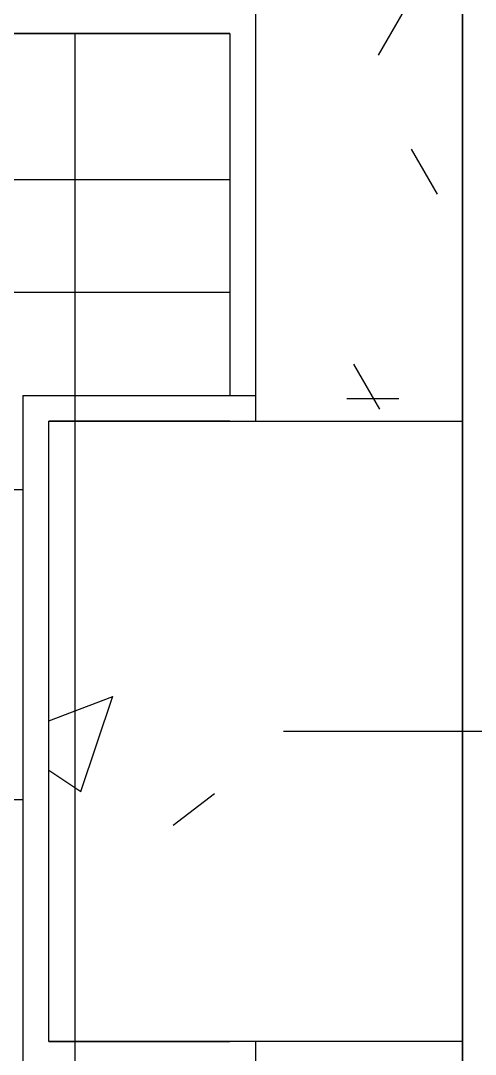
# Model space of a CAD drawing. Header units: millimetres. Extents: x -92759 to 184353, y -15225 to 86714.
# Drawn here: x -35960 to -35521, y 44629 to 45629 of the extents above; entities that cross this region are included whole.
import ezdxf

# ---------------------------------------------------------------- set-up
doc = ezdxf.new("R2010")
doc.units = ezdxf.units.MM
doc.linetypes.add('IDA - Grid Line', pattern=[2100, 1200, -300, 300, -300])
for name, color, linetype in [('0-1', 9, 'Continuous'), ('A-_DETA----_E-2', 9, 'Continuous'), ('A-_FLORPATT_H-1', 9, 'Continuous'), ('A-_WALL----_E', 8, 'Continuous'), ('A-_WALL----_H-1', 9, 'Continuous'), ('A-_WALLPRTN_E', 8, 'Continuous'), ('S-_COLN----_E', 8, 'Continuous')]:
    doc.layers.add(name, color=color, linetype=linetype)
doc.layers.add('A-_DETA----_E-6', color=7, linetype='Continuous', true_color=0x969696)
doc.layers.add('S-_ANOTGRID_E-1', color=9, linetype='IDA - Grid Line', true_color=0x808080)

# ---------------------------------------------------------------- blocks, each defined once
blk = doc.blocks.new('A$Cb2bf8f38')
at = {"layer": 'A-_FLORPATT_H-1'}
h = blk.add_hatch(dxfattribs=at)
h.set_pattern_fill('FP_6', color=256, style=0, pattern_type=2)
h.set_pattern_definition([(0, (4525, 13375), (0, 300), []), (90, (4525, 13375), (-300, 2e-14), [])])
h.paths.add_polyline_path([(2425, 9025), (5225, 9025), (5225, 9950), (5375, 9950), (5375, 9025), (7175, 9025), (7173.96, 12075), (6975, 12075), (6975, 12725), (7175, 12725), (7175, 13075), (4325, 13075), (4325, 11275), (4175, 11275), (4175, 13075), (3002, 13075), (3002, 12039), (2957, 12039), (2957, 13075), (2425, 13075), (2426.04, 12725), (2925, 12725), (2925, 12075), (2425, 12075), (2425, 9042.75)])
at = {"layer": 'A-_WALL----_H-1'}
h = blk.add_hatch(dxfattribs=at)
h.set_pattern_fill('FP_1', color=256, style=0, pattern_type=2)
h.set_pattern_definition([(0, (-11870.95, 40538.29), (609.6, 152.4), [50.292, -406.908, 50.292, -406.908, -2438.4]), (0, (-11870.95, 40538.29), (609.6, 152.4), [-914.4, 50.292, -864.108, 50.292, -406.908, -1066.8]), (0, (-11870.95, 40538.29), (609.6, 152.4), [-2286, 50.292, -254.508, 50.292, -711.708]), (120, (-11642.35, 40614.49), (-436.7823, 451.7291), [50.292, -406.908, 50.292, -406.908, -2438.4]), (120, (-11642.35, 40614.49), (-436.7823, 451.7291), [-914.4, 50.292, -864.108, 50.292, -406.908, -1066.8]), (120, (-11642.35, 40614.49), (-436.7823, 451.7291), [-2286, 50.292, -254.508, 50.292, -711.708]), (240, (-11566.15, 40919.29), (-172.8177, -604.1291), [50.292, -406.908, 50.292, -406.908, -2438.4]), (240, (-11566.15, 40919.29), (-172.8177, -604.1291), [-914.4, 50.292, -864.108, 50.292, -406.908, -1066.8]), (240, (-11566.15, 40919.29), (-172.8177, -604.1291), [-2286, 50.292, -254.508, 50.292, -711.708])])
h.paths.add_polyline_path([(7200, 9000), (7400, 9000), (7400, 9050.06), (7200, 9050.06), (7200, 9025)])
h.paths.add_polyline_path([(7200, 12075), (7400, 12075), (7400, 12100), (7200, 12100)])
h.paths.add_polyline_path([(7400, 12700), (7400, 13200), (7200, 13200), (7200, 12700)])
at = {"layer": 'S-_COLN----_E'}
h = blk.add_hatch(dxfattribs=at)
h.set_pattern_fill('FP_4', color=256, style=0, pattern_type=2)
h.set_pattern_definition([(50, (-11870.95, 40538.3), (1093.104, -95.634), [114.3, -1257.3]), (355, (-11871, 40538.3), (-211.457, 1146.34), [91.44, -1005.84]), (100.451, (-11779.9, 40530.3), (881.656, 1050.7), [97.14, -1068.54]), (46.184, (-11871, 40843.1), (1626.475, -252.257), [171.45, -1885.95]), (96.636, (-11735.4, 40822), (1424.416, 1484.565), [145.71, -1602.81]), (351.184, (-11871, 40843.1), (1424.43, 1484.55), [137.16, -1508.76]), (21, (-11718.55, 40766.9), (909.686, -613.59), [114.3, -1257.3]), (326, (-11718.6, 40766.9), (370.812, 1105.13), [91.44, -1005.84]), (71.451, (-11642.7, 40715.8), (1280.503, 491.528), [97.14, -1068.54]), (37.5, (-11870.95, 40538.3), (18.5313, 507.3303), [50.292, -943.356, 50.292, -970.788, -1009.65]), (37.5, (-11870.95, 40538.3), (18.5313, 507.3303), [-2014.728, 50.292, -959.358]), (7.5, (-11870.95, 40538.3), (400.918, 601.084), [50.292, -531.876, 50.292, -920.496, -384.81]), (7.5, (-11870.95, 40538.3), (400.918, 601.084), [-1552.956, 50.292, -334.518]), (327.5, (-12210.8, 40538.3), (813.545, -34.3737), [50.292, -330.708, 50.292, -1138.428, -1577.34]), (327.5, (-12210.8, 40538.3), (813.545, -34.3737), [-1569.72, 50.292, -1527.048]), (317.5, (-12363.2, 40538.3), (888.775, 152.56), [50.292, -445.008, 50.292, -739.14, -1120.14]), (317.5, (-12363.2, 40538.3), (888.775, 152.56), [-1284.732, 50.292, -1069.848])])
h.paths.add_polyline_path([(7400, 12100), (7400, 12700), (7000, 12700), (7000, 12100), (7200, 12100)])
blk.add_lwpolyline([(-2385, -9825), (-2385, -5100), (7400, -5125), (7400, 46800), (-18575, 46800), (-18575, 38037.5), (-30600, 38100), (-30625, 26375), (-28100, 26375), (-28100, -2400), (-10500, -2425), (-10500, -9800), (-2385, -9825)], close=True)
at = {"layer": 'A-_DETA----_E-2'}
for p, q in [((6125, 13075), (7175, 13075)), ((6125, 13075), (7025, 13075)), ((6125, 13075), (7175, 13075)), ((6125, 13075), (7175, 13075)), ((7025, 13075), (7025, 11275)), ((7175, 13075), (7175, 12725)), ((7175, 13075), (7175, 12725)), ((7175, 13075), (7175, 12725)), ((6125, 12825), (7175, 12825)), ((6125, 12825), (7025, 12825)), ((6125, 12825), (7175, 12825)), ((6125, 12825), (7175, 12825))]:
    blk.add_line(p, q, dxfattribs=at)
at = {"layer": 'A-_DETA----_E-6'}
for p, q in [((6125, 13075), (7175, 13075)), ((7175, 13075), (7175, 12725)), ((6125, 12825), (7175, 12825))]:
    blk.add_line(p, q, dxfattribs=at)
at = {"layer": 'A-_WALL----_E'}
for p, q in [((7200, 13925), (7200, 12700)), ((7400, 13925), (7400, 12700)), ((7175, 13075), (7175, 12725)), ((7175, 12725), (7200, 12725)), ((7200, 12700), (7400, 12700)), ((7400, 12700), (7400, 12100)), ((7400, 12100), (7200, 12100)), ((7200, 12100), (7200, 12050.06)), ((7400, 12100), (7400, 12075))]:
    blk.add_line(p, q, dxfattribs=at)
at = {"layer": 'A-_WALLPRTN_E'}
for p, q in [((7175, 13075), (4325, 13075)), ((6975, 12725), (7175, 12725)), ((6975, 12725), (6975, 12075)), ((7175, 12700), (7000, 12700)), ((7000, 12100), (7000, 12700)), ((7000, 12100), (7175, 12100))]:
    blk.add_line(p, q, dxfattribs=at)
at = {"layer": 'S-_ANOTGRID_E-1'}
for p, q in [((7400, -20141.41), (7400, 53272.8)), ((-38373.07, 12400), (13584.69, 12400))]:
    blk.add_line(p, q, dxfattribs=at)
at = {"layer": 'S-_COLN----_E'}
for p, q in [((7000, 12100), (7000, 12700)), ((7000, 12700), (7175, 12700)), ((7175, 12700), (7200, 12700)), ((7200, 12700), (7400, 12700)), ((7400, 12100), (7400, 12700)), ((7175, 12100), (7000, 12100)), ((7200, 12100), (7175, 12100)), ((7400, 12100), (7200, 12100))]:
    blk.add_line(p, q, dxfattribs=at)

msp = doc.modelspace()

# ---------------------------------------------------------------- block references
at = {"layer": '0-1'}
msp.add_blockref('A$Cb2bf8f38', (-42933.02, 32541.24), dxfattribs=at)

doc.saveas('drawing.dxf')
